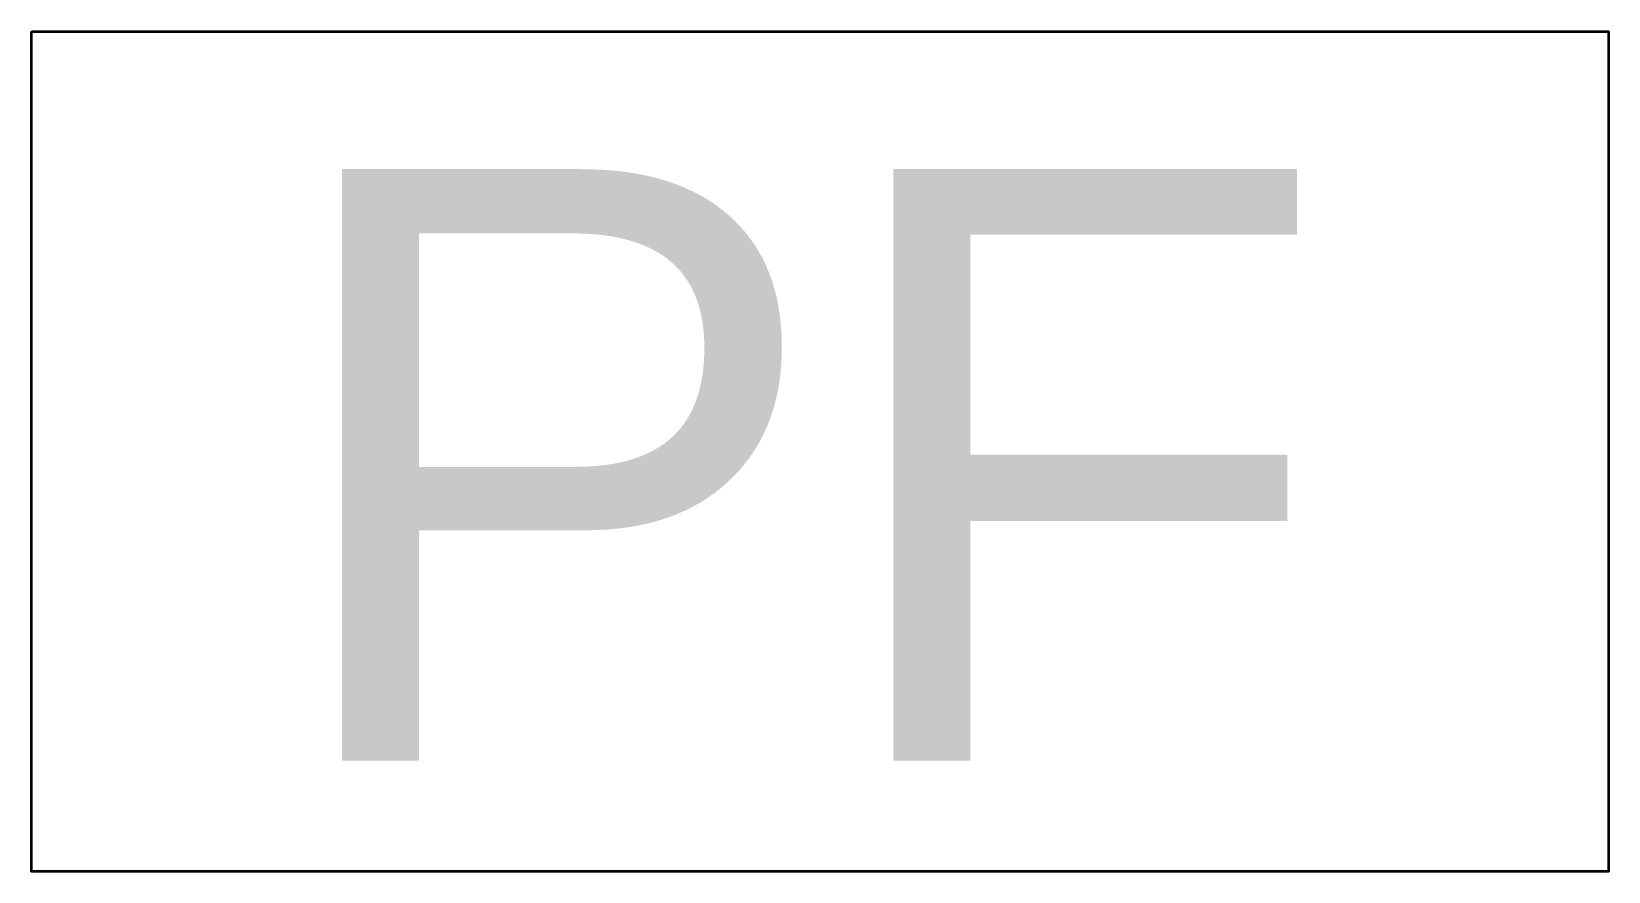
# Model space of a CAD drawing. Header units: feet. Extents: x 0 to 0.159, y 0 to 0.085.
import ezdxf

# ---------------------------------------------------------------- set-up
doc = ezdxf.new("R2010")
doc.units = ezdxf.units.FT
doc.header["$MEASUREMENT"] = 0
doc.layers.get('0').update_dxf_attribs({"lineweight": 35})
doc.layers.add('TEXT', color=7, linetype='Continuous', lineweight=5)
doc.styles.add('PDF Arial', font='arial.ttf')

msp = doc.modelspace()

# ---------------------------------------------------------------- linework, layer by layer
msp.add_lwpolyline([(0, 0.08469), (0.159, 0.08469), (0.159, 0), (0, 0)], close=True)

# ---------------------------------------------------------------- texts
at = {"layer": 'TEXT', "style": 'PDF Arial'}
msp.add_text('PF', height=0.059652, dxfattribs=at).set_placement((0.02447, 0.01116))

doc.saveas('drawing.dxf')
